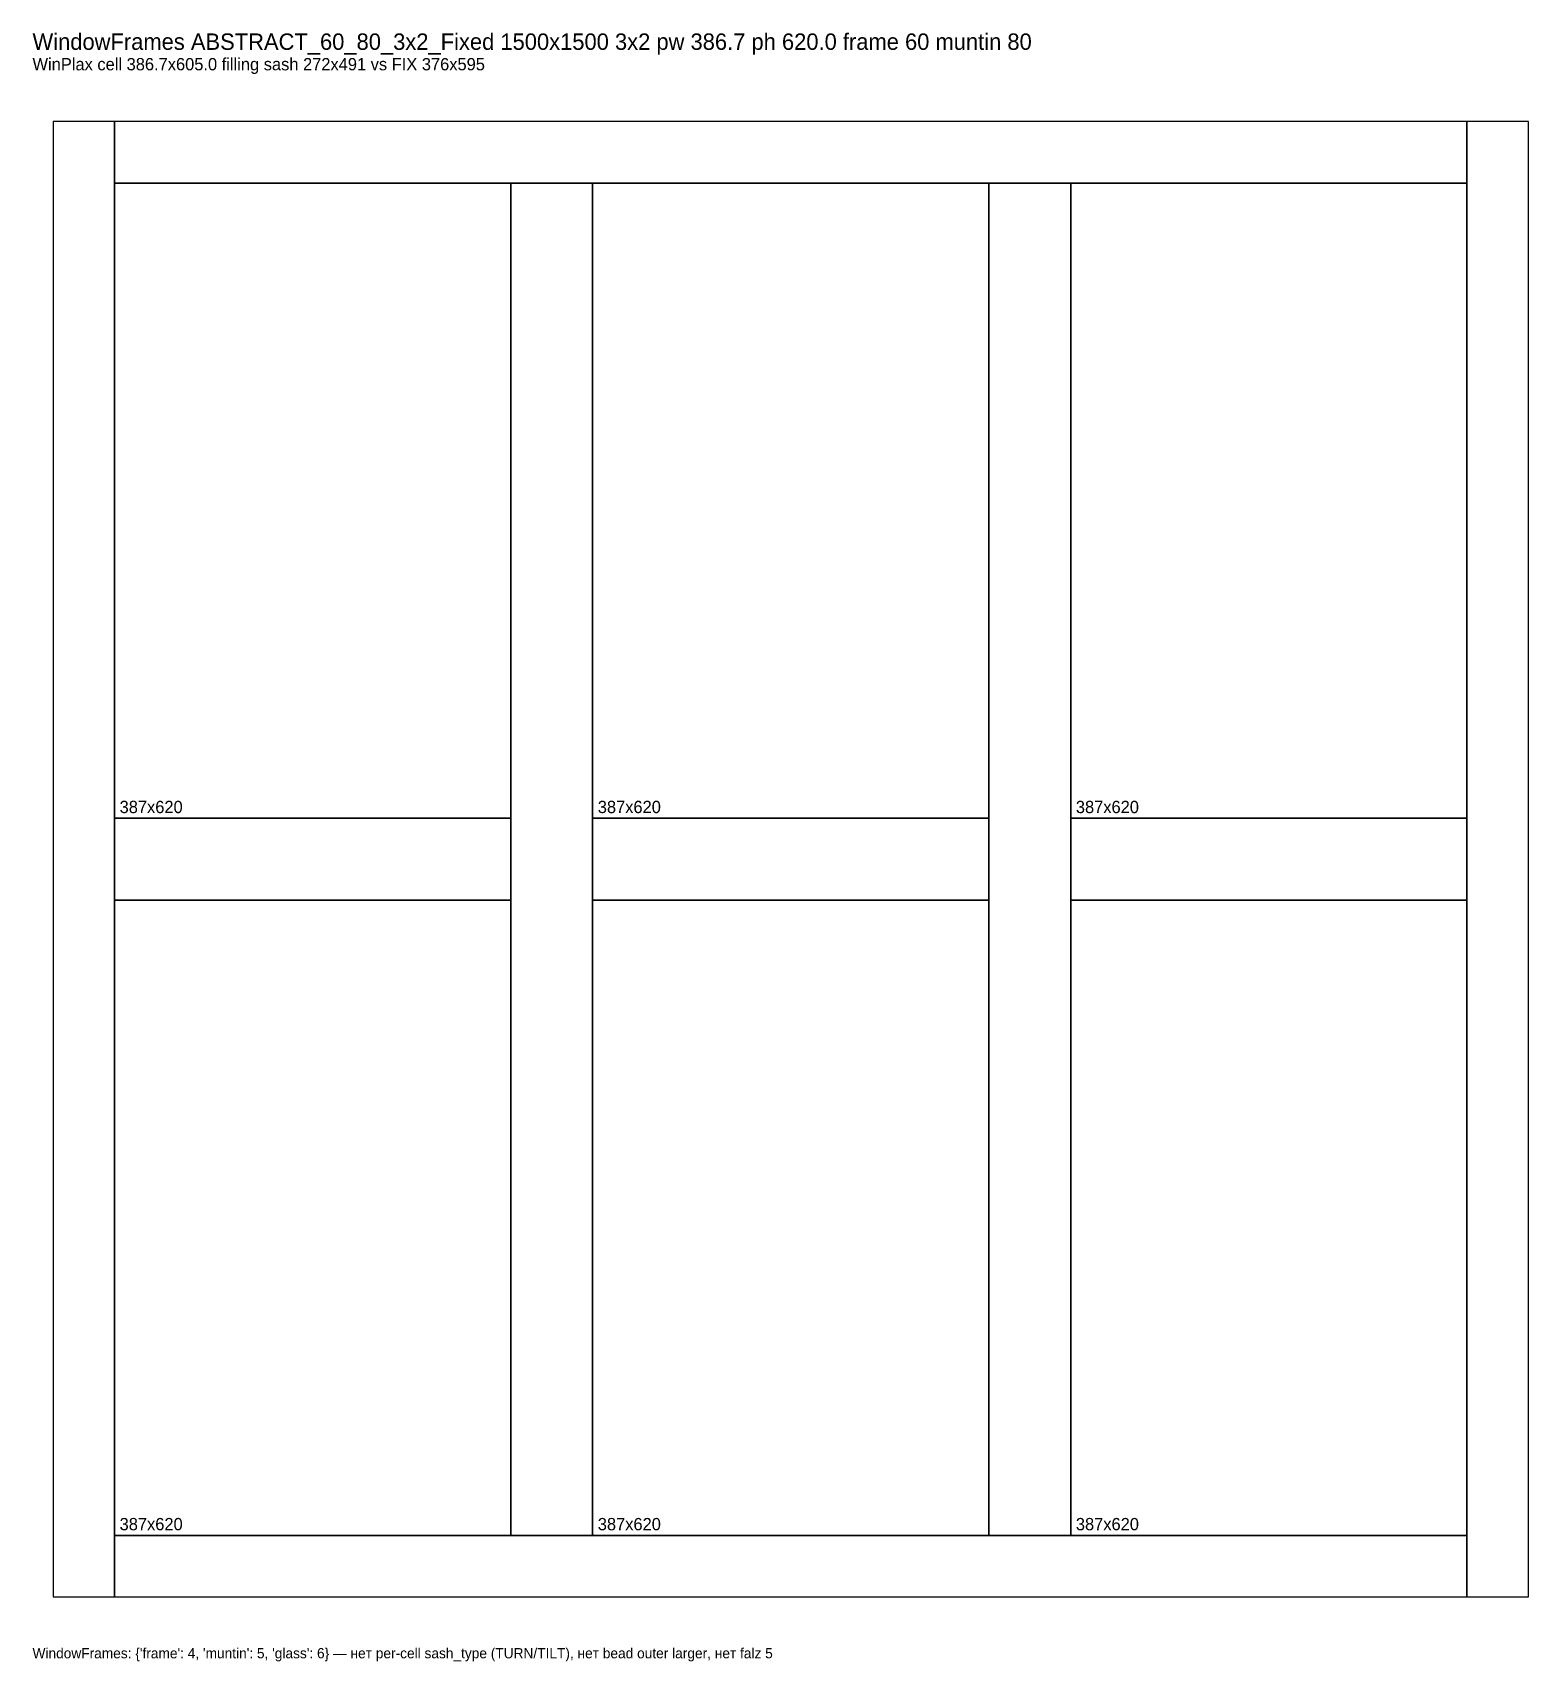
# Model space of a CAD drawing. Header units: metres. Extents: x 10 to 1470, y -33 to 1557.
import ezdxf

# ---------------------------------------------------------------- set-up
doc = ezdxf.new("R2010")
doc.units = ezdxf.units.M
for name, color, linetype in [('WF_Frame', 7, 'Continuous'), ('WF_Glass', 3, 'Continuous'), ('WF_Muntin', 4, 'Continuous')]:
    doc.layers.add(name, color=color, linetype=linetype)

msp = doc.modelspace()

# ---------------------------------------------------------------- linework, layer by layer
at = {"layer": 'WF_Frame', "linetype": 'Continuous'}
for points in [[(30, 30), (90, 30), (90, 1470), (30, 1470)], [(90, 1410), (1410, 1410), (1410, 1470), (90, 1470)], [(1410, 30), (1470, 30), (1470, 1470), (1410, 1470)], [(90, 30), (1410, 30), (1410, 90), (90, 90)]]:
    msp.add_lwpolyline(points, close=True, dxfattribs=at)
at = {"layer": 'WF_Glass'}
for points in [[(90, 790), (476.7, 790), (476.7, 1410), (90, 1410)], [(556.7, 790), (943.3, 790), (943.3, 1410), (556.7, 1410)], [(1023.3, 790), (1410, 790), (1410, 1410), (1023.3, 1410)], [(90, 90), (476.7, 90), (476.7, 710), (90, 710)], [(556.7, 90), (943.3, 90), (943.3, 710), (556.7, 710)], [(1023.3, 90), (1410, 90), (1410, 710), (1023.3, 710)]]:
    msp.add_lwpolyline(points, close=True, dxfattribs=at)
at = {"layer": 'WF_Muntin', "linetype": 'Continuous'}
for points in [[(476.7, 90), (556.7, 90), (556.7, 1410), (476.7, 1410)], [(943.3, 90), (1023.3, 90), (1023.3, 1410), (943.3, 1410)], [(90, 710), (476.7, 710), (476.7, 790), (90, 790)], [(556.7, 710), (943.3, 710), (943.3, 790), (556.7, 790)], [(1023.3, 710), (1410, 710), (1410, 790), (1023.3, 790)]]:
    msp.add_lwpolyline(points, close=True, dxfattribs=at)

# ---------------------------------------------------------------- texts
for s, height, p in [('WindowFrames ABSTRACT_60_80_3x2_Fixed 1500x1500 3x2 pw 386.7 ph 620.0 frame 60 muntin 80', 16, (10, 1540)), ('WinPlax cell 386.7x605.0 filling sash 272x491 vs FIX 376x595', 12, (10, 1520)), ("WindowFrames: {'frame': 4, 'muntin': 5, 'glass': 6} — нет per-cell sash_type (TURN/TILT), нет bead outer larger, нет falz 5", 10, (10, -30))]:
    msp.add_text(s, height=height).set_placement(p)
at = {"layer": 'WF_Glass'}
for p in [(95, 795), (561.7, 795), (1028.3, 795), (95, 95), (561.7, 95), (1028.3, 95)]:
    msp.add_text('387x620', height=12, dxfattribs=at).set_placement(p)

doc.saveas('drawing.dxf')
